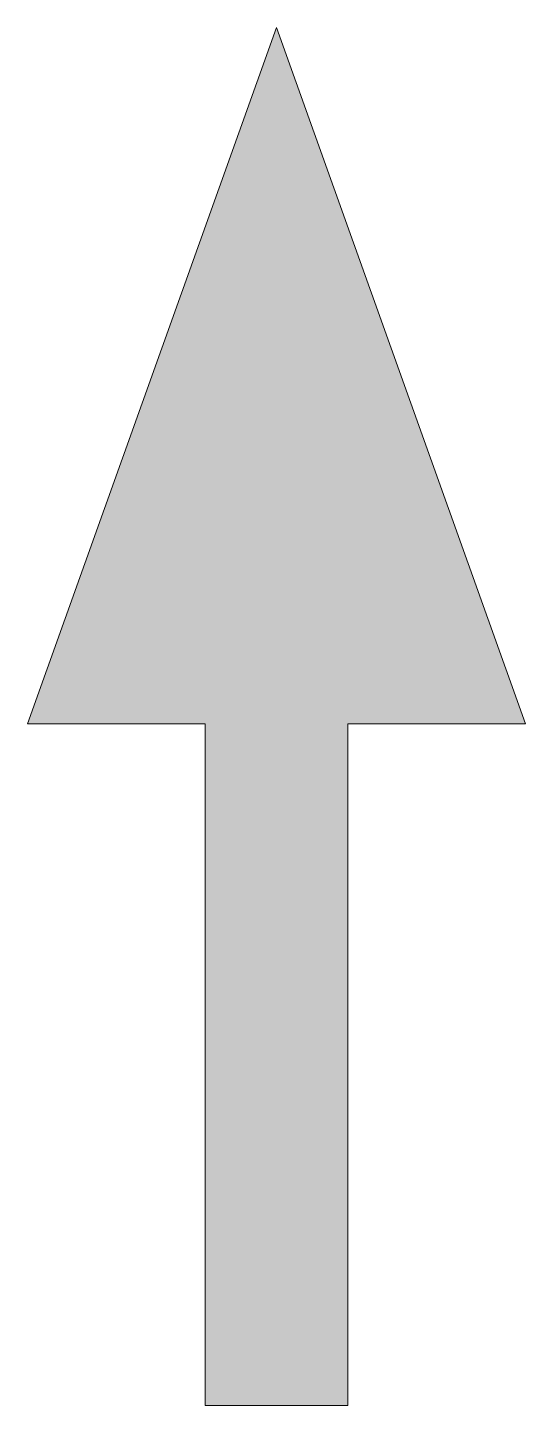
# Model space of a CAD drawing. Header units: centimetres. Extents: x 382474 to 805140, y 51501 to 135682.
# Drawn here: x 387821.7 to 387853.2, y 64890.6 to 64977.7 of the extents above; entities that cross this region are included whole.
import ezdxf

# ---------------------------------------------------------------- set-up
doc = ezdxf.new("R2010")
doc.units = ezdxf.units.CM
doc.layers.add('LVI_FLOOR BEDS - GENERAL', color=254, linetype='Continuous')
doc.layers.add('SPN-DIM', color=8, linetype='Continuous', lineweight=15)

msp = doc.modelspace()

# ---------------------------------------------------------------- hatches: boundary and pattern name
at = {"layer": 'LVI_FLOOR BEDS - GENERAL', "lineweight": -3, "transparency": 33554508}
h = msp.add_hatch(color=1, dxfattribs=at)
h.dxf.hatch_style = 1
h.paths.add_polyline_path([(387841.956, 64890.611), (387832.949, 64890.611), (387832.949, 64933.715), (387821.721, 64933.715), (387837.453, 64977.734), (387853.184, 64933.715), (387841.956, 64933.715)])
h = msp.add_hatch(color=1, dxfattribs=at)
h.dxf.hatch_style = 1
h.paths.add_polyline_path([(387841.956, 64890.611), (387832.949, 64890.611), (387832.949, 64933.715), (387821.721, 64933.715), (387837.453, 64977.734), (387853.184, 64933.715), (387841.956, 64933.715)])
h = msp.add_hatch(color=1, dxfattribs=at)
h.dxf.hatch_style = 1
h.paths.add_polyline_path([(387841.956, 64890.611), (387832.949, 64890.611), (387832.949, 64933.715), (387821.721, 64933.715), (387837.453, 64977.734), (387853.184, 64933.715), (387841.956, 64933.715)])
h = msp.add_hatch(color=1, dxfattribs=at)
h.dxf.hatch_style = 1
h.paths.add_polyline_path([(387841.956, 64890.611), (387832.949, 64890.611), (387832.949, 64933.715), (387821.721, 64933.715), (387837.453, 64977.734), (387853.184, 64933.715), (387841.956, 64933.715)])
h = msp.add_hatch(color=1, dxfattribs=at)
h.dxf.hatch_style = 1
h.paths.add_polyline_path([(387841.956, 64890.611), (387832.949, 64890.611), (387832.949, 64933.715), (387821.721, 64933.715), (387837.453, 64977.734), (387853.184, 64933.715), (387841.956, 64933.715)])
h = msp.add_hatch(color=1, dxfattribs=at)
h.dxf.hatch_style = 1
h.paths.add_polyline_path([(387841.956, 64890.611), (387832.949, 64890.611), (387832.949, 64933.715), (387821.721, 64933.715), (387837.453, 64977.734), (387853.184, 64933.715), (387841.956, 64933.715)])
h = msp.add_hatch(color=1, dxfattribs=at)
h.dxf.hatch_style = 1
h.paths.add_polyline_path([(387841.956, 64890.611), (387832.949, 64890.611), (387832.949, 64933.715), (387821.721, 64933.715), (387837.453, 64977.734), (387853.184, 64933.715), (387841.956, 64933.715)])
h = msp.add_hatch(color=1, dxfattribs=at)
h.dxf.hatch_style = 1
h.paths.add_polyline_path([(387841.956, 64890.611), (387832.949, 64890.611), (387832.949, 64933.715), (387821.721, 64933.715), (387837.453, 64977.734), (387853.184, 64933.715), (387841.956, 64933.715)])
h = msp.add_hatch(color=1, dxfattribs=at)
h.dxf.hatch_style = 1
h.paths.add_polyline_path([(387841.956, 64890.611), (387832.949, 64890.611), (387832.949, 64933.715), (387821.721, 64933.715), (387837.453, 64977.734), (387853.184, 64933.715), (387841.956, 64933.715)])
h = msp.add_hatch(color=1, dxfattribs=at)
h.dxf.hatch_style = 1
h.paths.add_polyline_path([(387841.956, 64890.611), (387832.949, 64890.611), (387832.949, 64933.715), (387821.721, 64933.715), (387837.453, 64977.734), (387853.184, 64933.715), (387841.956, 64933.715)])
h = msp.add_hatch(color=1, dxfattribs=at)
h.dxf.hatch_style = 1
h.paths.add_polyline_path([(387841.956, 64890.611), (387832.949, 64890.611), (387832.949, 64933.715), (387821.721, 64933.715), (387837.453, 64977.734), (387853.184, 64933.715), (387841.956, 64933.715)])
h = msp.add_hatch(color=1, dxfattribs=at)
h.dxf.hatch_style = 1
h.paths.add_polyline_path([(387841.956, 64890.611), (387832.949, 64890.611), (387832.949, 64933.715), (387821.721, 64933.715), (387837.453, 64977.734), (387853.184, 64933.715), (387841.956, 64933.715)])
h = msp.add_hatch(color=1, dxfattribs=at)
h.dxf.hatch_style = 1
h.paths.add_polyline_path([(387841.956, 64890.611), (387832.949, 64890.611), (387832.949, 64933.715), (387821.721, 64933.715), (387837.453, 64977.734), (387853.184, 64933.715), (387841.956, 64933.715)])
h = msp.add_hatch(color=1, dxfattribs=at)
h.dxf.hatch_style = 1
h.paths.add_polyline_path([(387841.956, 64890.611), (387832.949, 64890.611), (387832.949, 64933.715), (387821.721, 64933.715), (387837.453, 64977.734), (387853.184, 64933.715), (387841.956, 64933.715)])
h = msp.add_hatch(color=1, dxfattribs=at)
h.dxf.hatch_style = 1
h.paths.add_polyline_path([(387841.956, 64890.611), (387832.949, 64890.611), (387832.949, 64933.715), (387821.721, 64933.715), (387837.453, 64977.734), (387853.184, 64933.715), (387841.956, 64933.715)])
h = msp.add_hatch(color=1, dxfattribs=at)
h.dxf.hatch_style = 1
h.paths.add_polyline_path([(387841.956, 64890.611), (387832.949, 64890.611), (387832.949, 64933.715), (387821.721, 64933.715), (387837.453, 64977.734), (387853.184, 64933.715), (387841.956, 64933.715)])
h = msp.add_hatch(color=1, dxfattribs=at)
h.dxf.hatch_style = 1
h.paths.add_polyline_path([(387841.956, 64890.611), (387832.949, 64890.611), (387832.949, 64933.715), (387821.721, 64933.715), (387837.453, 64977.734), (387853.184, 64933.715), (387841.956, 64933.715)])
h = msp.add_hatch(color=1, dxfattribs=at)
h.dxf.hatch_style = 1
h.paths.add_polyline_path([(387841.956, 64890.611), (387832.949, 64890.611), (387832.949, 64933.715), (387821.721, 64933.715), (387837.453, 64977.734), (387853.184, 64933.715), (387841.956, 64933.715)])
h = msp.add_hatch(color=1, dxfattribs=at)
h.dxf.hatch_style = 1
h.paths.add_polyline_path([(387841.956, 64890.611), (387832.949, 64890.611), (387832.949, 64933.715), (387821.721, 64933.715), (387837.453, 64977.734), (387853.184, 64933.715), (387841.956, 64933.715)])
h = msp.add_hatch(color=1, dxfattribs=at)
h.dxf.hatch_style = 1
h.paths.add_polyline_path([(387841.956, 64890.611), (387832.949, 64890.611), (387832.949, 64933.715), (387821.721, 64933.715), (387837.453, 64977.734), (387853.184, 64933.715), (387841.956, 64933.715)])
h = msp.add_hatch(color=1, dxfattribs=at)
h.dxf.hatch_style = 1
h.paths.add_polyline_path([(387841.956, 64890.611), (387832.949, 64890.611), (387832.949, 64933.715), (387821.721, 64933.715), (387837.453, 64977.734), (387853.184, 64933.715), (387841.956, 64933.715)])
h = msp.add_hatch(color=1, dxfattribs=at)
h.dxf.hatch_style = 1
h.paths.add_polyline_path([(387841.956, 64890.611), (387832.949, 64890.611), (387832.949, 64933.715), (387821.721, 64933.715), (387837.453, 64977.734), (387853.184, 64933.715), (387841.956, 64933.715)])
h = msp.add_hatch(color=1, dxfattribs=at)
h.dxf.hatch_style = 1
h.paths.add_polyline_path([(387841.956, 64890.611), (387832.949, 64890.611), (387832.949, 64933.715), (387821.721, 64933.715), (387837.453, 64977.734), (387853.184, 64933.715), (387841.956, 64933.715)])
h = msp.add_hatch(color=1, dxfattribs=at)
h.dxf.hatch_style = 1
h.paths.add_polyline_path([(387841.956, 64890.611), (387832.949, 64890.611), (387832.949, 64933.715), (387821.721, 64933.715), (387837.453, 64977.734), (387853.184, 64933.715), (387841.956, 64933.715)])
h = msp.add_hatch(color=1, dxfattribs=at)
h.dxf.hatch_style = 1
h.paths.add_polyline_path([(387841.956, 64890.611), (387832.949, 64890.611), (387832.949, 64933.715), (387821.721, 64933.715), (387837.453, 64977.734), (387853.184, 64933.715), (387841.956, 64933.715)])
h = msp.add_hatch(color=1, dxfattribs=at)
h.dxf.hatch_style = 1
h.paths.add_polyline_path([(387841.956, 64890.611), (387832.949, 64890.611), (387832.949, 64933.715), (387821.721, 64933.715), (387837.453, 64977.734), (387853.184, 64933.715), (387841.956, 64933.715)])
h = msp.add_hatch(color=1, dxfattribs=at)
h.dxf.hatch_style = 1
h.paths.add_polyline_path([(387841.956, 64890.611), (387832.949, 64890.611), (387832.949, 64933.715), (387821.721, 64933.715), (387837.453, 64977.734), (387853.184, 64933.715), (387841.956, 64933.715)])
h = msp.add_hatch(color=1, dxfattribs=at)
h.dxf.hatch_style = 1
h.paths.add_polyline_path([(387841.956, 64890.611), (387832.949, 64890.611), (387832.949, 64933.715), (387821.721, 64933.715), (387837.453, 64977.734), (387853.184, 64933.715), (387841.956, 64933.715)])
h = msp.add_hatch(color=1, dxfattribs=at)
h.dxf.hatch_style = 1
h.paths.add_polyline_path([(387841.956, 64890.611), (387832.949, 64890.611), (387832.949, 64933.715), (387821.721, 64933.715), (387837.453, 64977.734), (387853.184, 64933.715), (387841.956, 64933.715)])
h = msp.add_hatch(color=1, dxfattribs=at)
h.dxf.hatch_style = 1
h.paths.add_polyline_path([(387841.956, 64890.611), (387832.949, 64890.611), (387832.949, 64933.715), (387821.721, 64933.715), (387837.453, 64977.734), (387853.184, 64933.715), (387841.956, 64933.715)])
h = msp.add_hatch(color=1, dxfattribs=at)
h.dxf.hatch_style = 1
h.paths.add_polyline_path([(387841.956, 64890.611), (387832.949, 64890.611), (387832.949, 64933.715), (387821.721, 64933.715), (387837.453, 64977.734), (387853.184, 64933.715), (387841.956, 64933.715)])
h = msp.add_hatch(color=1, dxfattribs=at)
h.dxf.hatch_style = 1
h.paths.add_polyline_path([(387841.956, 64890.611), (387832.949, 64890.611), (387832.949, 64933.715), (387821.721, 64933.715), (387837.453, 64977.734), (387853.184, 64933.715), (387841.956, 64933.715)])
h = msp.add_hatch(color=1, dxfattribs=at)
h.dxf.hatch_style = 1
h.paths.add_polyline_path([(387841.956, 64890.611), (387832.949, 64890.611), (387832.949, 64933.715), (387821.721, 64933.715), (387837.453, 64977.734), (387853.184, 64933.715), (387841.956, 64933.715)])
h = msp.add_hatch(color=1, dxfattribs=at)
h.dxf.hatch_style = 1
h.paths.add_polyline_path([(387841.956, 64890.611), (387832.949, 64890.611), (387832.949, 64933.715), (387821.721, 64933.715), (387837.453, 64977.734), (387853.184, 64933.715), (387841.956, 64933.715)])
h = msp.add_hatch(color=1, dxfattribs=at)
h.dxf.hatch_style = 1
h.paths.add_polyline_path([(387841.956, 64890.611), (387832.949, 64890.611), (387832.949, 64933.715), (387821.721, 64933.715), (387837.453, 64977.734), (387853.184, 64933.715), (387841.956, 64933.715)])
h = msp.add_hatch(color=1, dxfattribs=at)
h.dxf.hatch_style = 1
h.paths.add_polyline_path([(387841.956, 64890.611), (387832.949, 64890.611), (387832.949, 64933.715), (387821.721, 64933.715), (387837.453, 64977.734), (387853.184, 64933.715), (387841.956, 64933.715)])
h = msp.add_hatch(color=1, dxfattribs=at)
h.dxf.hatch_style = 1
h.paths.add_polyline_path([(387841.956, 64890.611), (387832.949, 64890.611), (387832.949, 64933.715), (387821.721, 64933.715), (387837.453, 64977.734), (387853.184, 64933.715), (387841.956, 64933.715)])
h = msp.add_hatch(color=1, dxfattribs=at)
h.dxf.hatch_style = 1
h.paths.add_polyline_path([(387841.956, 64890.611), (387832.949, 64890.611), (387832.949, 64933.715), (387821.721, 64933.715), (387837.453, 64977.734), (387853.184, 64933.715), (387841.956, 64933.715)])
h = msp.add_hatch(color=1, dxfattribs=at)
h.dxf.hatch_style = 1
h.paths.add_polyline_path([(387841.956, 64890.611), (387832.949, 64890.611), (387832.949, 64933.715), (387821.721, 64933.715), (387837.453, 64977.734), (387853.184, 64933.715), (387841.956, 64933.715)])
h = msp.add_hatch(color=1, dxfattribs=at)
h.dxf.hatch_style = 1
h.paths.add_polyline_path([(387841.956, 64890.611), (387832.949, 64890.611), (387832.949, 64933.715), (387821.721, 64933.715), (387837.453, 64977.734), (387853.184, 64933.715), (387841.956, 64933.715)])
h = msp.add_hatch(color=1, dxfattribs=at)
h.dxf.hatch_style = 1
h.paths.add_polyline_path([(387841.956, 64890.611), (387832.949, 64890.611), (387832.949, 64933.715), (387821.721, 64933.715), (387837.453, 64977.734), (387853.184, 64933.715), (387841.956, 64933.715)])
h = msp.add_hatch(color=1, dxfattribs=at)
h.dxf.hatch_style = 1
h.paths.add_polyline_path([(387841.956, 64890.611), (387832.949, 64890.611), (387832.949, 64933.715), (387821.721, 64933.715), (387837.453, 64977.734), (387853.184, 64933.715), (387841.956, 64933.715)])
h = msp.add_hatch(color=1, dxfattribs=at)
h.dxf.hatch_style = 1
h.paths.add_polyline_path([(387841.956, 64890.611), (387832.949, 64890.611), (387832.949, 64933.715), (387821.721, 64933.715), (387837.453, 64977.734), (387853.184, 64933.715), (387841.956, 64933.715)])
h = msp.add_hatch(color=1, dxfattribs=at)
h.dxf.hatch_style = 1
h.paths.add_polyline_path([(387841.956, 64890.611), (387832.949, 64890.611), (387832.949, 64933.715), (387821.721, 64933.715), (387837.453, 64977.734), (387853.184, 64933.715), (387841.956, 64933.715)])
h = msp.add_hatch(color=1, dxfattribs=at)
h.dxf.hatch_style = 1
h.paths.add_polyline_path([(387841.956, 64890.611), (387832.949, 64890.611), (387832.949, 64933.715), (387821.721, 64933.715), (387837.453, 64977.734), (387853.184, 64933.715), (387841.956, 64933.715)])
h = msp.add_hatch(color=1, dxfattribs=at)
h.dxf.hatch_style = 1
h.paths.add_polyline_path([(387841.956, 64890.611), (387832.949, 64890.611), (387832.949, 64933.715), (387821.721, 64933.715), (387837.453, 64977.734), (387853.184, 64933.715), (387841.956, 64933.715)])
h = msp.add_hatch(color=1, dxfattribs=at)
h.dxf.hatch_style = 1
h.paths.add_polyline_path([(387841.956, 64890.611), (387832.949, 64890.611), (387832.949, 64933.715), (387821.721, 64933.715), (387837.453, 64977.734), (387853.184, 64933.715), (387841.956, 64933.715)])
h = msp.add_hatch(color=1, dxfattribs=at)
h.dxf.hatch_style = 1
h.paths.add_polyline_path([(387841.956, 64890.611), (387832.949, 64890.611), (387832.949, 64933.715), (387821.721, 64933.715), (387837.453, 64977.734), (387853.184, 64933.715), (387841.956, 64933.715)])
h = msp.add_hatch(color=1, dxfattribs=at)
h.dxf.hatch_style = 1
h.paths.add_polyline_path([(387841.956, 64890.611), (387832.949, 64890.611), (387832.949, 64933.715), (387821.721, 64933.715), (387837.453, 64977.734), (387853.184, 64933.715), (387841.956, 64933.715)])
h = msp.add_hatch(color=1, dxfattribs=at)
h.dxf.hatch_style = 1
h.paths.add_polyline_path([(387841.956, 64890.611), (387832.949, 64890.611), (387832.949, 64933.715), (387821.721, 64933.715), (387837.453, 64977.734), (387853.184, 64933.715), (387841.956, 64933.715)])
h = msp.add_hatch(color=1, dxfattribs=at)
h.dxf.hatch_style = 1
h.paths.add_polyline_path([(387841.956, 64890.611), (387832.949, 64890.611), (387832.949, 64933.715), (387821.721, 64933.715), (387837.453, 64977.734), (387853.184, 64933.715), (387841.956, 64933.715)])
h = msp.add_hatch(color=1, dxfattribs=at)
h.dxf.hatch_style = 1
h.paths.add_polyline_path([(387841.956, 64890.611), (387832.949, 64890.611), (387832.949, 64933.715), (387821.721, 64933.715), (387837.453, 64977.734), (387853.184, 64933.715), (387841.956, 64933.715)])
h = msp.add_hatch(color=1, dxfattribs=at)
h.dxf.hatch_style = 1
h.paths.add_polyline_path([(387841.956, 64890.611), (387832.949, 64890.611), (387832.949, 64933.715), (387821.721, 64933.715), (387837.453, 64977.734), (387853.184, 64933.715), (387841.956, 64933.715)])
h = msp.add_hatch(color=1, dxfattribs=at)
h.dxf.hatch_style = 1
h.paths.add_polyline_path([(387841.956, 64890.611), (387832.949, 64890.611), (387832.949, 64933.715), (387821.721, 64933.715), (387837.453, 64977.734), (387853.184, 64933.715), (387841.956, 64933.715)])
h = msp.add_hatch(color=1, dxfattribs=at)
h.dxf.hatch_style = 1
h.paths.add_polyline_path([(387841.956, 64890.611), (387832.949, 64890.611), (387832.949, 64933.715), (387821.721, 64933.715), (387837.453, 64977.734), (387853.184, 64933.715), (387841.956, 64933.715)])
h = msp.add_hatch(color=1, dxfattribs=at)
h.dxf.hatch_style = 1
h.paths.add_polyline_path([(387841.956, 64890.611), (387832.949, 64890.611), (387832.949, 64933.715), (387821.721, 64933.715), (387837.453, 64977.734), (387853.184, 64933.715), (387841.956, 64933.715)])
h = msp.add_hatch(color=1, dxfattribs=at)
h.dxf.hatch_style = 1
h.paths.add_polyline_path([(387841.956, 64890.611), (387832.949, 64890.611), (387832.949, 64933.715), (387821.721, 64933.715), (387837.453, 64977.734), (387853.184, 64933.715), (387841.956, 64933.715)])
h = msp.add_hatch(color=1, dxfattribs=at)
h.dxf.hatch_style = 1
h.paths.add_polyline_path([(387841.956, 64890.611), (387832.949, 64890.611), (387832.949, 64933.715), (387821.721, 64933.715), (387837.453, 64977.734), (387853.184, 64933.715), (387841.956, 64933.715)])
h = msp.add_hatch(color=1, dxfattribs=at)
h.dxf.hatch_style = 1
h.paths.add_polyline_path([(387841.956, 64890.611), (387832.949, 64890.611), (387832.949, 64933.715), (387821.721, 64933.715), (387837.453, 64977.734), (387853.184, 64933.715), (387841.956, 64933.715)])
h = msp.add_hatch(color=1, dxfattribs=at)
h.dxf.hatch_style = 1
h.paths.add_polyline_path([(387841.956, 64890.611), (387832.949, 64890.611), (387832.949, 64933.715), (387821.721, 64933.715), (387837.453, 64977.734), (387853.184, 64933.715), (387841.956, 64933.715)])
h = msp.add_hatch(color=1, dxfattribs=at)
h.dxf.hatch_style = 1
h.paths.add_polyline_path([(387841.956, 64890.611), (387832.949, 64890.611), (387832.949, 64933.715), (387821.721, 64933.715), (387837.453, 64977.734), (387853.184, 64933.715), (387841.956, 64933.715)])
h = msp.add_hatch(color=1, dxfattribs=at)
h.dxf.hatch_style = 1
h.paths.add_polyline_path([(387841.956, 64890.611), (387832.949, 64890.611), (387832.949, 64933.715), (387821.721, 64933.715), (387837.453, 64977.734), (387853.184, 64933.715), (387841.956, 64933.715)])
h = msp.add_hatch(color=1, dxfattribs=at)
h.dxf.hatch_style = 1
h.paths.add_polyline_path([(387841.956, 64890.611), (387832.949, 64890.611), (387832.949, 64933.715), (387821.721, 64933.715), (387837.453, 64977.734), (387853.184, 64933.715), (387841.956, 64933.715)])
h = msp.add_hatch(color=1, dxfattribs=at)
h.dxf.hatch_style = 1
h.paths.add_polyline_path([(387841.956, 64890.611), (387832.949, 64890.611), (387832.949, 64933.715), (387821.721, 64933.715), (387837.453, 64977.734), (387853.184, 64933.715), (387841.956, 64933.715)])
h = msp.add_hatch(color=1, dxfattribs=at)
h.dxf.hatch_style = 1
h.paths.add_polyline_path([(387841.956, 64890.611), (387832.949, 64890.611), (387832.949, 64933.715), (387821.721, 64933.715), (387837.453, 64977.734), (387853.184, 64933.715), (387841.956, 64933.715)])
h = msp.add_hatch(color=1, dxfattribs=at)
h.dxf.hatch_style = 1
h.paths.add_polyline_path([(387841.956, 64890.611), (387832.949, 64890.611), (387832.949, 64933.715), (387821.721, 64933.715), (387837.453, 64977.734), (387853.184, 64933.715), (387841.956, 64933.715)])
h = msp.add_hatch(color=1, dxfattribs=at)
h.dxf.hatch_style = 1
h.paths.add_polyline_path([(387841.956, 64890.611), (387832.949, 64890.611), (387832.949, 64933.715), (387821.721, 64933.715), (387837.453, 64977.734), (387853.184, 64933.715), (387841.956, 64933.715)])
h = msp.add_hatch(color=1, dxfattribs=at)
h.dxf.hatch_style = 1
h.paths.add_polyline_path([(387841.956, 64890.611), (387832.949, 64890.611), (387832.949, 64933.715), (387821.721, 64933.715), (387837.453, 64977.734), (387853.184, 64933.715), (387841.956, 64933.715)])
h = msp.add_hatch(color=1, dxfattribs=at)
h.dxf.hatch_style = 1
h.paths.add_polyline_path([(387841.956, 64890.611), (387832.949, 64890.611), (387832.949, 64933.715), (387821.721, 64933.715), (387837.453, 64977.734), (387853.184, 64933.715), (387841.956, 64933.715)])
h = msp.add_hatch(color=1, dxfattribs=at)
h.dxf.hatch_style = 1
h.paths.add_polyline_path([(387841.956, 64890.611), (387832.949, 64890.611), (387832.949, 64933.715), (387821.721, 64933.715), (387837.453, 64977.734), (387853.184, 64933.715), (387841.956, 64933.715)])
h = msp.add_hatch(color=1, dxfattribs=at)
h.dxf.hatch_style = 1
h.paths.add_polyline_path([(387841.956, 64890.611), (387832.949, 64890.611), (387832.949, 64933.715), (387821.721, 64933.715), (387837.453, 64977.734), (387853.184, 64933.715), (387841.956, 64933.715)])
h = msp.add_hatch(color=1, dxfattribs=at)
h.dxf.hatch_style = 1
h.paths.add_polyline_path([(387841.956, 64890.611), (387832.949, 64890.611), (387832.949, 64933.715), (387821.721, 64933.715), (387837.453, 64977.734), (387853.184, 64933.715), (387841.956, 64933.715)])
h = msp.add_hatch(color=1, dxfattribs=at)
h.dxf.hatch_style = 1
h.paths.add_polyline_path([(387841.956, 64890.611), (387832.949, 64890.611), (387832.949, 64933.715), (387821.721, 64933.715), (387837.453, 64977.734), (387853.184, 64933.715), (387841.956, 64933.715)])
h = msp.add_hatch(color=1, dxfattribs=at)
h.dxf.hatch_style = 1
h.paths.add_polyline_path([(387841.956, 64890.611), (387832.949, 64890.611), (387832.949, 64933.715), (387821.721, 64933.715), (387837.453, 64977.734), (387853.184, 64933.715), (387841.956, 64933.715)])
h = msp.add_hatch(color=1, dxfattribs=at)
h.dxf.hatch_style = 1
h.paths.add_polyline_path([(387841.956, 64890.611), (387832.949, 64890.611), (387832.949, 64933.715), (387821.721, 64933.715), (387837.453, 64977.734), (387853.184, 64933.715), (387841.956, 64933.715)])
h = msp.add_hatch(color=1, dxfattribs=at)
h.dxf.hatch_style = 1
h.paths.add_polyline_path([(387841.956, 64890.611), (387832.949, 64890.611), (387832.949, 64933.715), (387821.721, 64933.715), (387837.453, 64977.734), (387853.184, 64933.715), (387841.956, 64933.715)])
h = msp.add_hatch(color=1, dxfattribs=at)
h.dxf.hatch_style = 1
h.paths.add_polyline_path([(387841.956, 64890.611), (387832.949, 64890.611), (387832.949, 64933.715), (387821.721, 64933.715), (387837.453, 64977.734), (387853.184, 64933.715), (387841.956, 64933.715)])
h = msp.add_hatch(color=1, dxfattribs=at)
h.dxf.hatch_style = 1
h.paths.add_polyline_path([(387841.956, 64890.611), (387832.949, 64890.611), (387832.949, 64933.715), (387821.721, 64933.715), (387837.453, 64977.734), (387853.184, 64933.715), (387841.956, 64933.715)])
h = msp.add_hatch(color=1, dxfattribs=at)
h.dxf.hatch_style = 1
h.paths.add_polyline_path([(387841.956, 64890.611), (387832.949, 64890.611), (387832.949, 64933.715), (387821.721, 64933.715), (387837.453, 64977.734), (387853.184, 64933.715), (387841.956, 64933.715)])
h = msp.add_hatch(color=1, dxfattribs=at)
h.dxf.hatch_style = 1
h.paths.add_polyline_path([(387841.956, 64890.611), (387832.949, 64890.611), (387832.949, 64933.715), (387821.721, 64933.715), (387837.453, 64977.734), (387853.184, 64933.715), (387841.956, 64933.715)])
h = msp.add_hatch(color=1, dxfattribs=at)
h.dxf.hatch_style = 1
h.paths.add_polyline_path([(387841.956, 64890.611), (387832.949, 64890.611), (387832.949, 64933.715), (387821.721, 64933.715), (387837.453, 64977.734), (387853.184, 64933.715), (387841.956, 64933.715)])
h = msp.add_hatch(color=1, dxfattribs=at)
h.dxf.hatch_style = 1
h.paths.add_polyline_path([(387841.956, 64890.611), (387832.949, 64890.611), (387832.949, 64933.715), (387821.721, 64933.715), (387837.453, 64977.734), (387853.184, 64933.715), (387841.956, 64933.715)])
h = msp.add_hatch(color=1, dxfattribs=at)
h.dxf.hatch_style = 1
h.paths.add_polyline_path([(387841.956, 64890.611), (387832.949, 64890.611), (387832.949, 64933.715), (387821.721, 64933.715), (387837.453, 64977.734), (387853.184, 64933.715), (387841.956, 64933.715)])
h = msp.add_hatch(color=1, dxfattribs=at)
h.dxf.hatch_style = 1
h.paths.add_polyline_path([(387841.956, 64890.611), (387832.949, 64890.611), (387832.949, 64933.715), (387821.721, 64933.715), (387837.453, 64977.734), (387853.184, 64933.715), (387841.956, 64933.715)])
h = msp.add_hatch(color=1, dxfattribs=at)
h.dxf.hatch_style = 1
h.paths.add_polyline_path([(387841.956, 64890.611), (387832.949, 64890.611), (387832.949, 64933.715), (387821.721, 64933.715), (387837.453, 64977.734), (387853.184, 64933.715), (387841.956, 64933.715)])
h = msp.add_hatch(color=1, dxfattribs=at)
h.dxf.hatch_style = 1
h.paths.add_polyline_path([(387841.956, 64890.611), (387832.949, 64890.611), (387832.949, 64933.715), (387821.721, 64933.715), (387837.453, 64977.734), (387853.184, 64933.715), (387841.956, 64933.715)])
h = msp.add_hatch(color=1, dxfattribs=at)
h.dxf.hatch_style = 1
h.paths.add_polyline_path([(387841.956, 64890.611), (387832.949, 64890.611), (387832.949, 64933.715), (387821.721, 64933.715), (387837.453, 64977.734), (387853.184, 64933.715), (387841.956, 64933.715)])
h = msp.add_hatch(color=1, dxfattribs=at)
h.dxf.hatch_style = 1
h.paths.add_polyline_path([(387841.956, 64890.611), (387832.949, 64890.611), (387832.949, 64933.715), (387821.721, 64933.715), (387837.453, 64977.734), (387853.184, 64933.715), (387841.956, 64933.715)])
h = msp.add_hatch(color=1, dxfattribs=at)
h.dxf.hatch_style = 1
h.paths.add_polyline_path([(387841.956, 64890.611), (387832.949, 64890.611), (387832.949, 64933.715), (387821.721, 64933.715), (387837.453, 64977.734), (387853.184, 64933.715), (387841.956, 64933.715)])
h = msp.add_hatch(color=1, dxfattribs=at)
h.dxf.hatch_style = 1
h.paths.add_polyline_path([(387841.956, 64890.611), (387832.949, 64890.611), (387832.949, 64933.715), (387821.721, 64933.715), (387837.453, 64977.734), (387853.184, 64933.715), (387841.956, 64933.715)])
h = msp.add_hatch(color=1, dxfattribs=at)
h.dxf.hatch_style = 1
h.paths.add_polyline_path([(387841.956, 64890.611), (387832.949, 64890.611), (387832.949, 64933.715), (387821.721, 64933.715), (387837.453, 64977.734), (387853.184, 64933.715), (387841.956, 64933.715)])
h = msp.add_hatch(color=1, dxfattribs=at)
h.dxf.hatch_style = 1
h.paths.add_polyline_path([(387841.956, 64890.611), (387832.949, 64890.611), (387832.949, 64933.715), (387821.721, 64933.715), (387837.453, 64977.734), (387853.184, 64933.715), (387841.956, 64933.715)])
h = msp.add_hatch(color=1, dxfattribs=at)
h.dxf.hatch_style = 1
h.paths.add_polyline_path([(387841.956, 64890.611), (387832.949, 64890.611), (387832.949, 64933.715), (387821.721, 64933.715), (387837.453, 64977.734), (387853.184, 64933.715), (387841.956, 64933.715)])
h = msp.add_hatch(color=1, dxfattribs=at)
h.dxf.hatch_style = 1
h.paths.add_polyline_path([(387841.956, 64890.611), (387832.949, 64890.611), (387832.949, 64933.715), (387821.721, 64933.715), (387837.453, 64977.734), (387853.184, 64933.715), (387841.956, 64933.715)])
h = msp.add_hatch(color=1, dxfattribs=at)
h.dxf.hatch_style = 1
h.paths.add_polyline_path([(387841.956, 64890.611), (387832.949, 64890.611), (387832.949, 64933.715), (387821.721, 64933.715), (387837.453, 64977.734), (387853.184, 64933.715), (387841.956, 64933.715)])
h = msp.add_hatch(color=1, dxfattribs=at)
h.dxf.hatch_style = 1
h.paths.add_polyline_path([(387841.956, 64890.611), (387832.949, 64890.611), (387832.949, 64933.715), (387821.721, 64933.715), (387837.453, 64977.734), (387853.184, 64933.715), (387841.956, 64933.715)])
h = msp.add_hatch(color=1, dxfattribs=at)
h.dxf.hatch_style = 1
h.paths.add_polyline_path([(387841.956, 64890.611), (387832.949, 64890.611), (387832.949, 64933.715), (387821.721, 64933.715), (387837.453, 64977.734), (387853.184, 64933.715), (387841.956, 64933.715)])
h = msp.add_hatch(color=1, dxfattribs=at)
h.dxf.hatch_style = 1
h.paths.add_polyline_path([(387841.956, 64890.611), (387832.949, 64890.611), (387832.949, 64933.715), (387821.721, 64933.715), (387837.453, 64977.734), (387853.184, 64933.715), (387841.956, 64933.715)])
h = msp.add_hatch(color=1, dxfattribs=at)
h.dxf.hatch_style = 1
h.paths.add_polyline_path([(387841.956, 64890.611), (387832.949, 64890.611), (387832.949, 64933.715), (387821.721, 64933.715), (387837.453, 64977.734), (387853.184, 64933.715), (387841.956, 64933.715)])
h = msp.add_hatch(color=1, dxfattribs=at)
h.dxf.hatch_style = 1
h.paths.add_polyline_path([(387841.956, 64890.611), (387832.949, 64890.611), (387832.949, 64933.715), (387821.721, 64933.715), (387837.453, 64977.734), (387853.184, 64933.715), (387841.956, 64933.715)])
h = msp.add_hatch(color=1, dxfattribs=at)
h.dxf.hatch_style = 1
h.paths.add_polyline_path([(387841.956, 64890.611), (387832.949, 64890.611), (387832.949, 64933.715), (387821.721, 64933.715), (387837.453, 64977.734), (387853.184, 64933.715), (387841.956, 64933.715)])
h = msp.add_hatch(color=1, dxfattribs=at)
h.dxf.hatch_style = 1
h.paths.add_polyline_path([(387841.956, 64890.611), (387832.949, 64890.611), (387832.949, 64933.715), (387821.721, 64933.715), (387837.453, 64977.734), (387853.184, 64933.715), (387841.956, 64933.715)])
h = msp.add_hatch(color=1, dxfattribs=at)
h.dxf.hatch_style = 1
h.paths.add_polyline_path([(387841.956, 64890.611), (387832.949, 64890.611), (387832.949, 64933.715), (387821.721, 64933.715), (387837.453, 64977.734), (387853.184, 64933.715), (387841.956, 64933.715)])
h = msp.add_hatch(color=1, dxfattribs=at)
h.dxf.hatch_style = 1
h.paths.add_polyline_path([(387841.956, 64890.611), (387832.949, 64890.611), (387832.949, 64933.715), (387821.721, 64933.715), (387837.453, 64977.734), (387853.184, 64933.715), (387841.956, 64933.715)])
h = msp.add_hatch(color=1, dxfattribs=at)
h.dxf.hatch_style = 1
h.paths.add_polyline_path([(387841.956, 64890.611), (387832.949, 64890.611), (387832.949, 64933.715), (387821.721, 64933.715), (387837.453, 64977.734), (387853.184, 64933.715), (387841.956, 64933.715)])
h = msp.add_hatch(color=1, dxfattribs=at)
h.dxf.hatch_style = 1
h.paths.add_polyline_path([(387841.956, 64890.611), (387832.949, 64890.611), (387832.949, 64933.715), (387821.721, 64933.715), (387837.453, 64977.734), (387853.184, 64933.715), (387841.956, 64933.715)])
h = msp.add_hatch(color=1, dxfattribs=at)
h.dxf.hatch_style = 1
h.paths.add_polyline_path([(387841.956, 64890.611), (387832.949, 64890.611), (387832.949, 64933.715), (387821.721, 64933.715), (387837.453, 64977.734), (387853.184, 64933.715), (387841.956, 64933.715)])
h = msp.add_hatch(color=1, dxfattribs=at)
h.dxf.hatch_style = 1
h.paths.add_polyline_path([(387841.956, 64890.611), (387832.949, 64890.611), (387832.949, 64933.715), (387821.721, 64933.715), (387837.453, 64977.734), (387853.184, 64933.715), (387841.956, 64933.715)])
h = msp.add_hatch(color=1, dxfattribs=at)
h.dxf.hatch_style = 1
h.paths.add_polyline_path([(387841.956, 64890.611), (387832.949, 64890.611), (387832.949, 64933.715), (387821.721, 64933.715), (387837.453, 64977.734), (387853.184, 64933.715), (387841.956, 64933.715)])
h = msp.add_hatch(color=1, dxfattribs=at)
h.dxf.hatch_style = 1
h.paths.add_polyline_path([(387841.956, 64890.611), (387832.949, 64890.611), (387832.949, 64933.715), (387821.721, 64933.715), (387837.453, 64977.734), (387853.184, 64933.715), (387841.956, 64933.715)])
h = msp.add_hatch(color=1, dxfattribs=at)
h.dxf.hatch_style = 1
h.paths.add_polyline_path([(387841.956, 64890.611), (387832.949, 64890.611), (387832.949, 64933.715), (387821.721, 64933.715), (387837.453, 64977.734), (387853.184, 64933.715), (387841.956, 64933.715)])
h = msp.add_hatch(color=1, dxfattribs=at)
h.dxf.hatch_style = 1
h.paths.add_polyline_path([(387841.956, 64890.611), (387832.949, 64890.611), (387832.949, 64933.715), (387821.721, 64933.715), (387837.453, 64977.734), (387853.184, 64933.715), (387841.956, 64933.715)])
h = msp.add_hatch(color=1, dxfattribs=at)
h.dxf.hatch_style = 1
h.paths.add_polyline_path([(387841.956, 64890.611), (387832.949, 64890.611), (387832.949, 64933.715), (387821.721, 64933.715), (387837.453, 64977.734), (387853.184, 64933.715), (387841.956, 64933.715)])
h = msp.add_hatch(color=1, dxfattribs=at)
h.dxf.hatch_style = 1
h.paths.add_polyline_path([(387841.956, 64890.611), (387832.949, 64890.611), (387832.949, 64933.715), (387821.721, 64933.715), (387837.453, 64977.734), (387853.184, 64933.715), (387841.956, 64933.715)])
h = msp.add_hatch(color=1, dxfattribs=at)
h.dxf.hatch_style = 1
h.paths.add_polyline_path([(387841.956, 64890.611), (387832.949, 64890.611), (387832.949, 64933.715), (387821.721, 64933.715), (387837.453, 64977.734), (387853.184, 64933.715), (387841.956, 64933.715)])

# ---------------------------------------------------------------- linework, layer by layer
at = {"layer": 'SPN-DIM', "color": 251, "true_color": 0x636466}
msp.add_lwpolyline([(387841.956, 64890.611), (387832.949, 64890.611), (387832.949, 64933.715), (387821.721, 64933.715), (387837.453, 64977.734), (387853.184, 64933.715), (387841.956, 64933.715), (387841.956, 64890.611)], dxfattribs=at)
msp.add_lwpolyline([(387841.956, 64890.611), (387832.949, 64890.611), (387832.949, 64933.715), (387821.721, 64933.715), (387837.453, 64977.734), (387853.184, 64933.715), (387841.956, 64933.715), (387841.956, 64890.611)], dxfattribs=at)
msp.add_lwpolyline([(387841.956, 64890.611), (387832.949, 64890.611), (387832.949, 64933.715), (387821.721, 64933.715), (387837.453, 64977.734), (387853.184, 64933.715), (387841.956, 64933.715), (387841.956, 64890.611)], dxfattribs=at)
msp.add_lwpolyline([(387841.956, 64890.611), (387832.949, 64890.611), (387832.949, 64933.715), (387821.721, 64933.715), (387837.453, 64977.734), (387853.184, 64933.715), (387841.956, 64933.715), (387841.956, 64890.611)], dxfattribs=at)
msp.add_lwpolyline([(387841.956, 64890.611), (387832.949, 64890.611), (387832.949, 64933.715), (387821.721, 64933.715), (387837.453, 64977.734), (387853.184, 64933.715), (387841.956, 64933.715), (387841.956, 64890.611)], dxfattribs=at)
msp.add_lwpolyline([(387841.956, 64890.611), (387832.949, 64890.611), (387832.949, 64933.715), (387821.721, 64933.715), (387837.453, 64977.734), (387853.184, 64933.715), (387841.956, 64933.715), (387841.956, 64890.611)], dxfattribs=at)
msp.add_lwpolyline([(387841.956, 64890.611), (387832.949, 64890.611), (387832.949, 64933.715), (387821.721, 64933.715), (387837.453, 64977.734), (387853.184, 64933.715), (387841.956, 64933.715), (387841.956, 64890.611)], dxfattribs=at)
msp.add_lwpolyline([(387841.956, 64890.611), (387832.949, 64890.611), (387832.949, 64933.715), (387821.721, 64933.715), (387837.453, 64977.734), (387853.184, 64933.715), (387841.956, 64933.715), (387841.956, 64890.611)], dxfattribs=at)
msp.add_lwpolyline([(387841.956, 64890.611), (387832.949, 64890.611), (387832.949, 64933.715), (387821.721, 64933.715), (387837.453, 64977.734), (387853.184, 64933.715), (387841.956, 64933.715), (387841.956, 64890.611)], dxfattribs=at)
msp.add_lwpolyline([(387841.956, 64890.611), (387832.949, 64890.611), (387832.949, 64933.715), (387821.721, 64933.715), (387837.453, 64977.734), (387853.184, 64933.715), (387841.956, 64933.715), (387841.956, 64890.611)], dxfattribs=at)
msp.add_lwpolyline([(387841.956, 64890.611), (387832.949, 64890.611), (387832.949, 64933.715), (387821.721, 64933.715), (387837.453, 64977.734), (387853.184, 64933.715), (387841.956, 64933.715), (387841.956, 64890.611)], dxfattribs=at)
msp.add_lwpolyline([(387841.956, 64890.611), (387832.949, 64890.611), (387832.949, 64933.715), (387821.721, 64933.715), (387837.453, 64977.734), (387853.184, 64933.715), (387841.956, 64933.715), (387841.956, 64890.611)], dxfattribs=at)
msp.add_lwpolyline([(387841.956, 64890.611), (387832.949, 64890.611), (387832.949, 64933.715), (387821.721, 64933.715), (387837.453, 64977.734), (387853.184, 64933.715), (387841.956, 64933.715), (387841.956, 64890.611)], dxfattribs=at)
msp.add_lwpolyline([(387841.956, 64890.611), (387832.949, 64890.611), (387832.949, 64933.715), (387821.721, 64933.715), (387837.453, 64977.734), (387853.184, 64933.715), (387841.956, 64933.715), (387841.956, 64890.611)], dxfattribs=at)
msp.add_lwpolyline([(387841.956, 64890.611), (387832.949, 64890.611), (387832.949, 64933.715), (387821.721, 64933.715), (387837.453, 64977.734), (387853.184, 64933.715), (387841.956, 64933.715), (387841.956, 64890.611)], dxfattribs=at)
msp.add_lwpolyline([(387841.956, 64890.611), (387832.949, 64890.611), (387832.949, 64933.715), (387821.721, 64933.715), (387837.453, 64977.734), (387853.184, 64933.715), (387841.956, 64933.715), (387841.956, 64890.611)], dxfattribs=at)
msp.add_lwpolyline([(387841.956, 64890.611), (387832.949, 64890.611), (387832.949, 64933.715), (387821.721, 64933.715), (387837.453, 64977.734), (387853.184, 64933.715), (387841.956, 64933.715), (387841.956, 64890.611)], dxfattribs=at)
msp.add_lwpolyline([(387841.956, 64890.611), (387832.949, 64890.611), (387832.949, 64933.715), (387821.721, 64933.715), (387837.453, 64977.734), (387853.184, 64933.715), (387841.956, 64933.715), (387841.956, 64890.611)], dxfattribs=at)
msp.add_lwpolyline([(387841.956, 64890.611), (387832.949, 64890.611), (387832.949, 64933.715), (387821.721, 64933.715), (387837.453, 64977.734), (387853.184, 64933.715), (387841.956, 64933.715), (387841.956, 64890.611)], dxfattribs=at)
msp.add_lwpolyline([(387841.956, 64890.611), (387832.949, 64890.611), (387832.949, 64933.715), (387821.721, 64933.715), (387837.453, 64977.734), (387853.184, 64933.715), (387841.956, 64933.715), (387841.956, 64890.611)], dxfattribs=at)
msp.add_lwpolyline([(387841.956, 64890.611), (387832.949, 64890.611), (387832.949, 64933.715), (387821.721, 64933.715), (387837.453, 64977.734), (387853.184, 64933.715), (387841.956, 64933.715), (387841.956, 64890.611)], dxfattribs=at)
msp.add_lwpolyline([(387841.956, 64890.611), (387832.949, 64890.611), (387832.949, 64933.715), (387821.721, 64933.715), (387837.453, 64977.734), (387853.184, 64933.715), (387841.956, 64933.715), (387841.956, 64890.611)], dxfattribs=at)
msp.add_lwpolyline([(387841.956, 64890.611), (387832.949, 64890.611), (387832.949, 64933.715), (387821.721, 64933.715), (387837.453, 64977.734), (387853.184, 64933.715), (387841.956, 64933.715), (387841.956, 64890.611)], dxfattribs=at)
msp.add_lwpolyline([(387841.956, 64890.611), (387832.949, 64890.611), (387832.949, 64933.715), (387821.721, 64933.715), (387837.453, 64977.734), (387853.184, 64933.715), (387841.956, 64933.715), (387841.956, 64890.611)], dxfattribs=at)
msp.add_lwpolyline([(387841.956, 64890.611), (387832.949, 64890.611), (387832.949, 64933.715), (387821.721, 64933.715), (387837.453, 64977.734), (387853.184, 64933.715), (387841.956, 64933.715), (387841.956, 64890.611)], dxfattribs=at)
msp.add_lwpolyline([(387841.956, 64890.611), (387832.949, 64890.611), (387832.949, 64933.715), (387821.721, 64933.715), (387837.453, 64977.734), (387853.184, 64933.715), (387841.956, 64933.715), (387841.956, 64890.611)], dxfattribs=at)
msp.add_lwpolyline([(387841.956, 64890.611), (387832.949, 64890.611), (387832.949, 64933.715), (387821.721, 64933.715), (387837.453, 64977.734), (387853.184, 64933.715), (387841.956, 64933.715), (387841.956, 64890.611)], dxfattribs=at)
msp.add_lwpolyline([(387841.956, 64890.611), (387832.949, 64890.611), (387832.949, 64933.715), (387821.721, 64933.715), (387837.453, 64977.734), (387853.184, 64933.715), (387841.956, 64933.715), (387841.956, 64890.611)], dxfattribs=at)
msp.add_lwpolyline([(387841.956, 64890.611), (387832.949, 64890.611), (387832.949, 64933.715), (387821.721, 64933.715), (387837.453, 64977.734), (387853.184, 64933.715), (387841.956, 64933.715), (387841.956, 64890.611)], dxfattribs=at)
msp.add_lwpolyline([(387841.956, 64890.611), (387832.949, 64890.611), (387832.949, 64933.715), (387821.721, 64933.715), (387837.453, 64977.734), (387853.184, 64933.715), (387841.956, 64933.715), (387841.956, 64890.611)], dxfattribs=at)
msp.add_lwpolyline([(387841.956, 64890.611), (387832.949, 64890.611), (387832.949, 64933.715), (387821.721, 64933.715), (387837.453, 64977.734), (387853.184, 64933.715), (387841.956, 64933.715), (387841.956, 64890.611)], dxfattribs=at)
msp.add_lwpolyline([(387841.956, 64890.611), (387832.949, 64890.611), (387832.949, 64933.715), (387821.721, 64933.715), (387837.453, 64977.734), (387853.184, 64933.715), (387841.956, 64933.715), (387841.956, 64890.611)], dxfattribs=at)
msp.add_lwpolyline([(387841.956, 64890.611), (387832.949, 64890.611), (387832.949, 64933.715), (387821.721, 64933.715), (387837.453, 64977.734), (387853.184, 64933.715), (387841.956, 64933.715), (387841.956, 64890.611)], dxfattribs=at)
msp.add_lwpolyline([(387841.956, 64890.611), (387832.949, 64890.611), (387832.949, 64933.715), (387821.721, 64933.715), (387837.453, 64977.734), (387853.184, 64933.715), (387841.956, 64933.715), (387841.956, 64890.611)], dxfattribs=at)
msp.add_lwpolyline([(387841.956, 64890.611), (387832.949, 64890.611), (387832.949, 64933.715), (387821.721, 64933.715), (387837.453, 64977.734), (387853.184, 64933.715), (387841.956, 64933.715), (387841.956, 64890.611)], dxfattribs=at)
msp.add_lwpolyline([(387841.956, 64890.611), (387832.949, 64890.611), (387832.949, 64933.715), (387821.721, 64933.715), (387837.453, 64977.734), (387853.184, 64933.715), (387841.956, 64933.715), (387841.956, 64890.611)], dxfattribs=at)
msp.add_lwpolyline([(387841.956, 64890.611), (387832.949, 64890.611), (387832.949, 64933.715), (387821.721, 64933.715), (387837.453, 64977.734), (387853.184, 64933.715), (387841.956, 64933.715), (387841.956, 64890.611)], dxfattribs=at)
msp.add_lwpolyline([(387841.956, 64890.611), (387832.949, 64890.611), (387832.949, 64933.715), (387821.721, 64933.715), (387837.453, 64977.734), (387853.184, 64933.715), (387841.956, 64933.715), (387841.956, 64890.611)], dxfattribs=at)
msp.add_lwpolyline([(387841.956, 64890.611), (387832.949, 64890.611), (387832.949, 64933.715), (387821.721, 64933.715), (387837.453, 64977.734), (387853.184, 64933.715), (387841.956, 64933.715), (387841.956, 64890.611)], dxfattribs=at)
msp.add_lwpolyline([(387841.956, 64890.611), (387832.949, 64890.611), (387832.949, 64933.715), (387821.721, 64933.715), (387837.453, 64977.734), (387853.184, 64933.715), (387841.956, 64933.715), (387841.956, 64890.611)], dxfattribs=at)
msp.add_lwpolyline([(387841.956, 64890.611), (387832.949, 64890.611), (387832.949, 64933.715), (387821.721, 64933.715), (387837.453, 64977.734), (387853.184, 64933.715), (387841.956, 64933.715), (387841.956, 64890.611)], dxfattribs=at)
msp.add_lwpolyline([(387841.956, 64890.611), (387832.949, 64890.611), (387832.949, 64933.715), (387821.721, 64933.715), (387837.453, 64977.734), (387853.184, 64933.715), (387841.956, 64933.715), (387841.956, 64890.611)], dxfattribs=at)
msp.add_lwpolyline([(387841.956, 64890.611), (387832.949, 64890.611), (387832.949, 64933.715), (387821.721, 64933.715), (387837.453, 64977.734), (387853.184, 64933.715), (387841.956, 64933.715), (387841.956, 64890.611)], dxfattribs=at)
msp.add_lwpolyline([(387841.956, 64890.611), (387832.949, 64890.611), (387832.949, 64933.715), (387821.721, 64933.715), (387837.453, 64977.734), (387853.184, 64933.715), (387841.956, 64933.715), (387841.956, 64890.611)], dxfattribs=at)
msp.add_lwpolyline([(387841.956, 64890.611), (387832.949, 64890.611), (387832.949, 64933.715), (387821.721, 64933.715), (387837.453, 64977.734), (387853.184, 64933.715), (387841.956, 64933.715), (387841.956, 64890.611)], dxfattribs=at)
msp.add_lwpolyline([(387841.956, 64890.611), (387832.949, 64890.611), (387832.949, 64933.715), (387821.721, 64933.715), (387837.453, 64977.734), (387853.184, 64933.715), (387841.956, 64933.715), (387841.956, 64890.611)], dxfattribs=at)
msp.add_lwpolyline([(387841.956, 64890.611), (387832.949, 64890.611), (387832.949, 64933.715), (387821.721, 64933.715), (387837.453, 64977.734), (387853.184, 64933.715), (387841.956, 64933.715), (387841.956, 64890.611)], dxfattribs=at)
msp.add_lwpolyline([(387841.956, 64890.611), (387832.949, 64890.611), (387832.949, 64933.715), (387821.721, 64933.715), (387837.453, 64977.734), (387853.184, 64933.715), (387841.956, 64933.715), (387841.956, 64890.611)], dxfattribs=at)
msp.add_lwpolyline([(387841.956, 64890.611), (387832.949, 64890.611), (387832.949, 64933.715), (387821.721, 64933.715), (387837.453, 64977.734), (387853.184, 64933.715), (387841.956, 64933.715), (387841.956, 64890.611)], dxfattribs=at)
msp.add_lwpolyline([(387841.956, 64890.611), (387832.949, 64890.611), (387832.949, 64933.715), (387821.721, 64933.715), (387837.453, 64977.734), (387853.184, 64933.715), (387841.956, 64933.715), (387841.956, 64890.611)], dxfattribs=at)
msp.add_lwpolyline([(387841.956, 64890.611), (387832.949, 64890.611), (387832.949, 64933.715), (387821.721, 64933.715), (387837.453, 64977.734), (387853.184, 64933.715), (387841.956, 64933.715), (387841.956, 64890.611)], dxfattribs=at)
msp.add_lwpolyline([(387841.956, 64890.611), (387832.949, 64890.611), (387832.949, 64933.715), (387821.721, 64933.715), (387837.453, 64977.734), (387853.184, 64933.715), (387841.956, 64933.715), (387841.956, 64890.611)], dxfattribs=at)
msp.add_lwpolyline([(387841.956, 64890.611), (387832.949, 64890.611), (387832.949, 64933.715), (387821.721, 64933.715), (387837.453, 64977.734), (387853.184, 64933.715), (387841.956, 64933.715), (387841.956, 64890.611)], dxfattribs=at)
msp.add_lwpolyline([(387841.956, 64890.611), (387832.949, 64890.611), (387832.949, 64933.715), (387821.721, 64933.715), (387837.453, 64977.734), (387853.184, 64933.715), (387841.956, 64933.715), (387841.956, 64890.611)], dxfattribs=at)
msp.add_lwpolyline([(387841.956, 64890.611), (387832.949, 64890.611), (387832.949, 64933.715), (387821.721, 64933.715), (387837.453, 64977.734), (387853.184, 64933.715), (387841.956, 64933.715), (387841.956, 64890.611)], dxfattribs=at)
msp.add_lwpolyline([(387841.956, 64890.611), (387832.949, 64890.611), (387832.949, 64933.715), (387821.721, 64933.715), (387837.453, 64977.734), (387853.184, 64933.715), (387841.956, 64933.715), (387841.956, 64890.611)], dxfattribs=at)
msp.add_lwpolyline([(387841.956, 64890.611), (387832.949, 64890.611), (387832.949, 64933.715), (387821.721, 64933.715), (387837.453, 64977.734), (387853.184, 64933.715), (387841.956, 64933.715), (387841.956, 64890.611)], dxfattribs=at)
msp.add_lwpolyline([(387841.956, 64890.611), (387832.949, 64890.611), (387832.949, 64933.715), (387821.721, 64933.715), (387837.453, 64977.734), (387853.184, 64933.715), (387841.956, 64933.715), (387841.956, 64890.611)], dxfattribs=at)
msp.add_lwpolyline([(387841.956, 64890.611), (387832.949, 64890.611), (387832.949, 64933.715), (387821.721, 64933.715), (387837.453, 64977.734), (387853.184, 64933.715), (387841.956, 64933.715), (387841.956, 64890.611)], dxfattribs=at)
msp.add_lwpolyline([(387841.956, 64890.611), (387832.949, 64890.611), (387832.949, 64933.715), (387821.721, 64933.715), (387837.453, 64977.734), (387853.184, 64933.715), (387841.956, 64933.715), (387841.956, 64890.611)], dxfattribs=at)
msp.add_lwpolyline([(387841.956, 64890.611), (387832.949, 64890.611), (387832.949, 64933.715), (387821.721, 64933.715), (387837.453, 64977.734), (387853.184, 64933.715), (387841.956, 64933.715), (387841.956, 64890.611)], dxfattribs=at)
msp.add_lwpolyline([(387841.956, 64890.611), (387832.949, 64890.611), (387832.949, 64933.715), (387821.721, 64933.715), (387837.453, 64977.734), (387853.184, 64933.715), (387841.956, 64933.715), (387841.956, 64890.611)], dxfattribs=at)
msp.add_lwpolyline([(387841.956, 64890.611), (387832.949, 64890.611), (387832.949, 64933.715), (387821.721, 64933.715), (387837.453, 64977.734), (387853.184, 64933.715), (387841.956, 64933.715), (387841.956, 64890.611)], dxfattribs=at)
msp.add_lwpolyline([(387841.956, 64890.611), (387832.949, 64890.611), (387832.949, 64933.715), (387821.721, 64933.715), (387837.453, 64977.734), (387853.184, 64933.715), (387841.956, 64933.715), (387841.956, 64890.611)], dxfattribs=at)
msp.add_lwpolyline([(387841.956, 64890.611), (387832.949, 64890.611), (387832.949, 64933.715), (387821.721, 64933.715), (387837.453, 64977.734), (387853.184, 64933.715), (387841.956, 64933.715), (387841.956, 64890.611)], dxfattribs=at)
msp.add_lwpolyline([(387841.956, 64890.611), (387832.949, 64890.611), (387832.949, 64933.715), (387821.721, 64933.715), (387837.453, 64977.734), (387853.184, 64933.715), (387841.956, 64933.715), (387841.956, 64890.611)], dxfattribs=at)
msp.add_lwpolyline([(387841.956, 64890.611), (387832.949, 64890.611), (387832.949, 64933.715), (387821.721, 64933.715), (387837.453, 64977.734), (387853.184, 64933.715), (387841.956, 64933.715), (387841.956, 64890.611)], dxfattribs=at)
msp.add_lwpolyline([(387841.956, 64890.611), (387832.949, 64890.611), (387832.949, 64933.715), (387821.721, 64933.715), (387837.453, 64977.734), (387853.184, 64933.715), (387841.956, 64933.715), (387841.956, 64890.611)], dxfattribs=at)
msp.add_lwpolyline([(387841.956, 64890.611), (387832.949, 64890.611), (387832.949, 64933.715), (387821.721, 64933.715), (387837.453, 64977.734), (387853.184, 64933.715), (387841.956, 64933.715), (387841.956, 64890.611)], dxfattribs=at)
msp.add_lwpolyline([(387841.956, 64890.611), (387832.949, 64890.611), (387832.949, 64933.715), (387821.721, 64933.715), (387837.453, 64977.734), (387853.184, 64933.715), (387841.956, 64933.715), (387841.956, 64890.611)], dxfattribs=at)
msp.add_lwpolyline([(387841.956, 64890.611), (387832.949, 64890.611), (387832.949, 64933.715), (387821.721, 64933.715), (387837.453, 64977.734), (387853.184, 64933.715), (387841.956, 64933.715), (387841.956, 64890.611)], dxfattribs=at)
msp.add_lwpolyline([(387841.956, 64890.611), (387832.949, 64890.611), (387832.949, 64933.715), (387821.721, 64933.715), (387837.453, 64977.734), (387853.184, 64933.715), (387841.956, 64933.715), (387841.956, 64890.611)], dxfattribs=at)
msp.add_lwpolyline([(387841.956, 64890.611), (387832.949, 64890.611), (387832.949, 64933.715), (387821.721, 64933.715), (387837.453, 64977.734), (387853.184, 64933.715), (387841.956, 64933.715), (387841.956, 64890.611)], dxfattribs=at)
msp.add_lwpolyline([(387841.956, 64890.611), (387832.949, 64890.611), (387832.949, 64933.715), (387821.721, 64933.715), (387837.453, 64977.734), (387853.184, 64933.715), (387841.956, 64933.715), (387841.956, 64890.611)], dxfattribs=at)
msp.add_lwpolyline([(387841.956, 64890.611), (387832.949, 64890.611), (387832.949, 64933.715), (387821.721, 64933.715), (387837.453, 64977.734), (387853.184, 64933.715), (387841.956, 64933.715), (387841.956, 64890.611)], dxfattribs=at)
msp.add_lwpolyline([(387841.956, 64890.611), (387832.949, 64890.611), (387832.949, 64933.715), (387821.721, 64933.715), (387837.453, 64977.734), (387853.184, 64933.715), (387841.956, 64933.715), (387841.956, 64890.611)], dxfattribs=at)
msp.add_lwpolyline([(387841.956, 64890.611), (387832.949, 64890.611), (387832.949, 64933.715), (387821.721, 64933.715), (387837.453, 64977.734), (387853.184, 64933.715), (387841.956, 64933.715), (387841.956, 64890.611)], dxfattribs=at)
msp.add_lwpolyline([(387841.956, 64890.611), (387832.949, 64890.611), (387832.949, 64933.715), (387821.721, 64933.715), (387837.453, 64977.734), (387853.184, 64933.715), (387841.956, 64933.715), (387841.956, 64890.611)], dxfattribs=at)
msp.add_lwpolyline([(387841.956, 64890.611), (387832.949, 64890.611), (387832.949, 64933.715), (387821.721, 64933.715), (387837.453, 64977.734), (387853.184, 64933.715), (387841.956, 64933.715), (387841.956, 64890.611)], dxfattribs=at)
msp.add_lwpolyline([(387841.956, 64890.611), (387832.949, 64890.611), (387832.949, 64933.715), (387821.721, 64933.715), (387837.453, 64977.734), (387853.184, 64933.715), (387841.956, 64933.715), (387841.956, 64890.611)], dxfattribs=at)
msp.add_lwpolyline([(387841.956, 64890.611), (387832.949, 64890.611), (387832.949, 64933.715), (387821.721, 64933.715), (387837.453, 64977.734), (387853.184, 64933.715), (387841.956, 64933.715), (387841.956, 64890.611)], dxfattribs=at)
msp.add_lwpolyline([(387841.956, 64890.611), (387832.949, 64890.611), (387832.949, 64933.715), (387821.721, 64933.715), (387837.453, 64977.734), (387853.184, 64933.715), (387841.956, 64933.715), (387841.956, 64890.611)], dxfattribs=at)
msp.add_lwpolyline([(387841.956, 64890.611), (387832.949, 64890.611), (387832.949, 64933.715), (387821.721, 64933.715), (387837.453, 64977.734), (387853.184, 64933.715), (387841.956, 64933.715), (387841.956, 64890.611)], dxfattribs=at)
msp.add_lwpolyline([(387841.956, 64890.611), (387832.949, 64890.611), (387832.949, 64933.715), (387821.721, 64933.715), (387837.453, 64977.734), (387853.184, 64933.715), (387841.956, 64933.715), (387841.956, 64890.611)], dxfattribs=at)
msp.add_lwpolyline([(387841.956, 64890.611), (387832.949, 64890.611), (387832.949, 64933.715), (387821.721, 64933.715), (387837.453, 64977.734), (387853.184, 64933.715), (387841.956, 64933.715), (387841.956, 64890.611)], dxfattribs=at)
msp.add_lwpolyline([(387841.956, 64890.611), (387832.949, 64890.611), (387832.949, 64933.715), (387821.721, 64933.715), (387837.453, 64977.734), (387853.184, 64933.715), (387841.956, 64933.715), (387841.956, 64890.611)], dxfattribs=at)
msp.add_lwpolyline([(387841.956, 64890.611), (387832.949, 64890.611), (387832.949, 64933.715), (387821.721, 64933.715), (387837.453, 64977.734), (387853.184, 64933.715), (387841.956, 64933.715), (387841.956, 64890.611)], dxfattribs=at)
msp.add_lwpolyline([(387841.956, 64890.611), (387832.949, 64890.611), (387832.949, 64933.715), (387821.721, 64933.715), (387837.453, 64977.734), (387853.184, 64933.715), (387841.956, 64933.715), (387841.956, 64890.611)], dxfattribs=at)
msp.add_lwpolyline([(387841.956, 64890.611), (387832.949, 64890.611), (387832.949, 64933.715), (387821.721, 64933.715), (387837.453, 64977.734), (387853.184, 64933.715), (387841.956, 64933.715), (387841.956, 64890.611)], dxfattribs=at)
msp.add_lwpolyline([(387841.956, 64890.611), (387832.949, 64890.611), (387832.949, 64933.715), (387821.721, 64933.715), (387837.453, 64977.734), (387853.184, 64933.715), (387841.956, 64933.715), (387841.956, 64890.611)], dxfattribs=at)
msp.add_lwpolyline([(387841.956, 64890.611), (387832.949, 64890.611), (387832.949, 64933.715), (387821.721, 64933.715), (387837.453, 64977.734), (387853.184, 64933.715), (387841.956, 64933.715), (387841.956, 64890.611)], dxfattribs=at)
msp.add_lwpolyline([(387841.956, 64890.611), (387832.949, 64890.611), (387832.949, 64933.715), (387821.721, 64933.715), (387837.453, 64977.734), (387853.184, 64933.715), (387841.956, 64933.715), (387841.956, 64890.611)], dxfattribs=at)
msp.add_lwpolyline([(387841.956, 64890.611), (387832.949, 64890.611), (387832.949, 64933.715), (387821.721, 64933.715), (387837.453, 64977.734), (387853.184, 64933.715), (387841.956, 64933.715), (387841.956, 64890.611)], dxfattribs=at)
msp.add_lwpolyline([(387841.956, 64890.611), (387832.949, 64890.611), (387832.949, 64933.715), (387821.721, 64933.715), (387837.453, 64977.734), (387853.184, 64933.715), (387841.956, 64933.715), (387841.956, 64890.611)], dxfattribs=at)
msp.add_lwpolyline([(387841.956, 64890.611), (387832.949, 64890.611), (387832.949, 64933.715), (387821.721, 64933.715), (387837.453, 64977.734), (387853.184, 64933.715), (387841.956, 64933.715), (387841.956, 64890.611)], dxfattribs=at)
msp.add_lwpolyline([(387841.956, 64890.611), (387832.949, 64890.611), (387832.949, 64933.715), (387821.721, 64933.715), (387837.453, 64977.734), (387853.184, 64933.715), (387841.956, 64933.715), (387841.956, 64890.611)], dxfattribs=at)
msp.add_lwpolyline([(387841.956, 64890.611), (387832.949, 64890.611), (387832.949, 64933.715), (387821.721, 64933.715), (387837.453, 64977.734), (387853.184, 64933.715), (387841.956, 64933.715), (387841.956, 64890.611)], dxfattribs=at)
msp.add_lwpolyline([(387841.956, 64890.611), (387832.949, 64890.611), (387832.949, 64933.715), (387821.721, 64933.715), (387837.453, 64977.734), (387853.184, 64933.715), (387841.956, 64933.715), (387841.956, 64890.611)], dxfattribs=at)
msp.add_lwpolyline([(387841.956, 64890.611), (387832.949, 64890.611), (387832.949, 64933.715), (387821.721, 64933.715), (387837.453, 64977.734), (387853.184, 64933.715), (387841.956, 64933.715), (387841.956, 64890.611)], dxfattribs=at)
msp.add_lwpolyline([(387841.956, 64890.611), (387832.949, 64890.611), (387832.949, 64933.715), (387821.721, 64933.715), (387837.453, 64977.734), (387853.184, 64933.715), (387841.956, 64933.715), (387841.956, 64890.611)], dxfattribs=at)
msp.add_lwpolyline([(387841.956, 64890.611), (387832.949, 64890.611), (387832.949, 64933.715), (387821.721, 64933.715), (387837.453, 64977.734), (387853.184, 64933.715), (387841.956, 64933.715), (387841.956, 64890.611)], dxfattribs=at)
msp.add_lwpolyline([(387841.956, 64890.611), (387832.949, 64890.611), (387832.949, 64933.715), (387821.721, 64933.715), (387837.453, 64977.734), (387853.184, 64933.715), (387841.956, 64933.715), (387841.956, 64890.611)], dxfattribs=at)
msp.add_lwpolyline([(387841.956, 64890.611), (387832.949, 64890.611), (387832.949, 64933.715), (387821.721, 64933.715), (387837.453, 64977.734), (387853.184, 64933.715), (387841.956, 64933.715), (387841.956, 64890.611)], dxfattribs=at)
msp.add_lwpolyline([(387841.956, 64890.611), (387832.949, 64890.611), (387832.949, 64933.715), (387821.721, 64933.715), (387837.453, 64977.734), (387853.184, 64933.715), (387841.956, 64933.715), (387841.956, 64890.611)], dxfattribs=at)
msp.add_lwpolyline([(387841.956, 64890.611), (387832.949, 64890.611), (387832.949, 64933.715), (387821.721, 64933.715), (387837.453, 64977.734), (387853.184, 64933.715), (387841.956, 64933.715), (387841.956, 64890.611)], dxfattribs=at)
msp.add_lwpolyline([(387841.956, 64890.611), (387832.949, 64890.611), (387832.949, 64933.715), (387821.721, 64933.715), (387837.453, 64977.734), (387853.184, 64933.715), (387841.956, 64933.715), (387841.956, 64890.611)], dxfattribs=at)
msp.add_lwpolyline([(387841.956, 64890.611), (387832.949, 64890.611), (387832.949, 64933.715), (387821.721, 64933.715), (387837.453, 64977.734), (387853.184, 64933.715), (387841.956, 64933.715), (387841.956, 64890.611)], dxfattribs=at)
msp.add_lwpolyline([(387841.956, 64890.611), (387832.949, 64890.611), (387832.949, 64933.715), (387821.721, 64933.715), (387837.453, 64977.734), (387853.184, 64933.715), (387841.956, 64933.715), (387841.956, 64890.611)], dxfattribs=at)
msp.add_lwpolyline([(387841.956, 64890.611), (387832.949, 64890.611), (387832.949, 64933.715), (387821.721, 64933.715), (387837.453, 64977.734), (387853.184, 64933.715), (387841.956, 64933.715), (387841.956, 64890.611)], dxfattribs=at)
msp.add_lwpolyline([(387841.956, 64890.611), (387832.949, 64890.611), (387832.949, 64933.715), (387821.721, 64933.715), (387837.453, 64977.734), (387853.184, 64933.715), (387841.956, 64933.715), (387841.956, 64890.611)], dxfattribs=at)
msp.add_lwpolyline([(387841.956, 64890.611), (387832.949, 64890.611), (387832.949, 64933.715), (387821.721, 64933.715), (387837.453, 64977.734), (387853.184, 64933.715), (387841.956, 64933.715), (387841.956, 64890.611)], dxfattribs=at)
msp.add_lwpolyline([(387841.956, 64890.611), (387832.949, 64890.611), (387832.949, 64933.715), (387821.721, 64933.715), (387837.453, 64977.734), (387853.184, 64933.715), (387841.956, 64933.715), (387841.956, 64890.611)], dxfattribs=at)
msp.add_lwpolyline([(387841.956, 64890.611), (387832.949, 64890.611), (387832.949, 64933.715), (387821.721, 64933.715), (387837.453, 64977.734), (387853.184, 64933.715), (387841.956, 64933.715), (387841.956, 64890.611)], dxfattribs=at)
msp.add_lwpolyline([(387841.956, 64890.611), (387832.949, 64890.611), (387832.949, 64933.715), (387821.721, 64933.715), (387837.453, 64977.734), (387853.184, 64933.715), (387841.956, 64933.715), (387841.956, 64890.611)], dxfattribs=at)
msp.add_lwpolyline([(387841.956, 64890.611), (387832.949, 64890.611), (387832.949, 64933.715), (387821.721, 64933.715), (387837.453, 64977.734), (387853.184, 64933.715), (387841.956, 64933.715), (387841.956, 64890.611)], dxfattribs=at)

doc.saveas('drawing.dxf')
